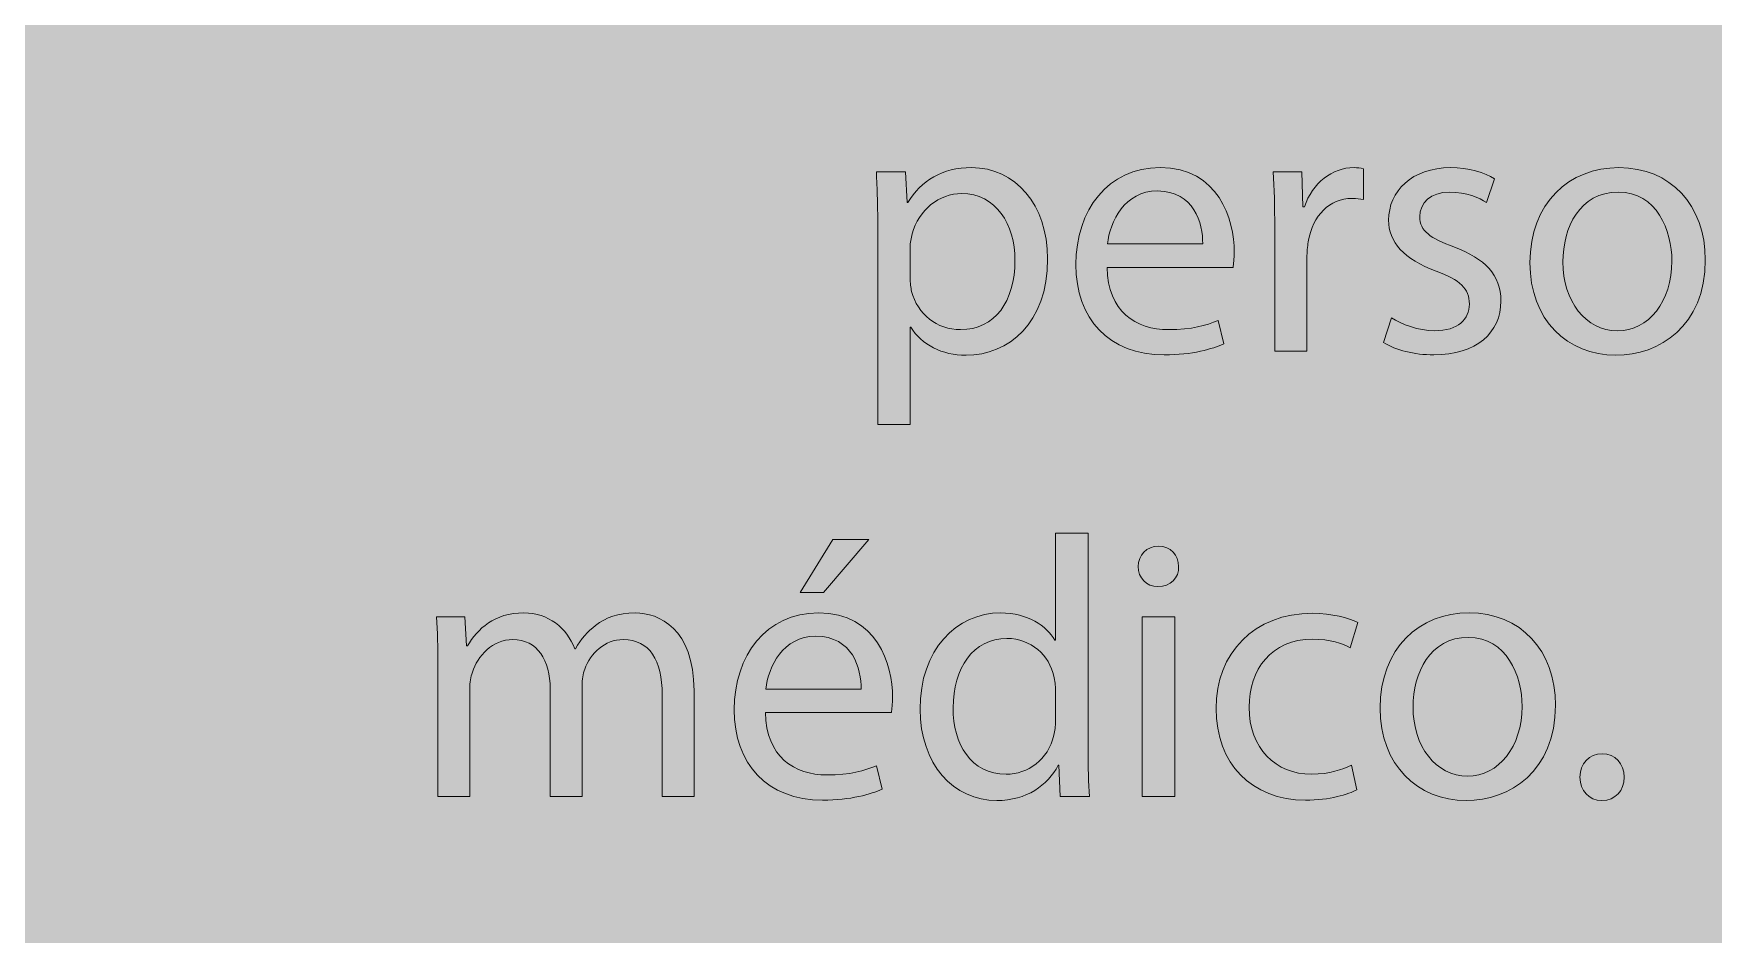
# Model space of a CAD drawing. Header units: inches. Extents: x -507 to 1392, y -754 to 68.
# Drawn here: x 387.6 to 442, y -100.7 to -71.6 of the extents above; entities that cross this region are included whole.
import ezdxf

# ---------------------------------------------------------------- set-up
doc = ezdxf.new("R2010")
doc.units = ezdxf.units.IN
doc.header["$MEASUREMENT"] = 0
doc.layers.add('Front', color=7, linetype='Continuous')
picture_1 = doc.add_image_def('image1.png', size_in_pixel=(3301, 2181))

# ---------------------------------------------------------------- blocks, each defined once
blk = doc.blocks.new('block 3')
at = {"layer": 'Front', "true_color": 0x326699}
h = blk.add_hatch(color=165, dxfattribs=at)
h.dxf.hatch_style = 2
h.paths.add_polyline_path([(-211, -462.1), (-211, 61.249), (581, 61.249), (581, -462.1)])
at = {"layer": 'Front'}
image = blk.add_image(picture_1, insert=(-211, -462.191), size_in_units=(792.24, 523.44), dxfattribs=at)
blk = doc.blocks.new('block 47')
at = {"layer": 'Front', "true_color": 0x231f20}
h = blk.add_hatch(color=250, dxfattribs=at)
h.dxf.hatch_style = 2
edge = h.paths.add_edge_path()
edge.add_spline(control_points=[(414.958, -77.936), (414.958, -77.192), (414.934, -76.592), (414.91, -76.041), (414.91, -76.041), (415.857, -76.041), (415.857, -76.041), (415.857, -76.041), (415.905, -77.036), (415.905, -77.036), (415.905, -77.036), (415.929, -77.036), (415.929, -77.036), (416.361, -76.328), (417.044, -75.909), (417.992, -75.909), (419.395, -75.909), (420.451, -77.096), (420.451, -78.859), (420.451, -80.946), (419.179, -81.977), (417.812, -81.977), (417.044, -81.977), (416.373, -81.641), (416.025, -81.065), (416.025, -81.065), (416.001, -81.065), (416.001, -81.065), (416.001, -81.065), (416.001, -84.22), (416.001, -84.22), (416.001, -84.22), (414.958, -84.22), (414.958, -84.22), (414.958, -84.22), (414.958, -77.936), (414.958, -77.936)], knot_values=[0, 0, 0, 0, 1, 1, 1, 2, 2, 2, 3, 3, 3, 4, 4, 4, 5, 5, 5, 6, 6, 6, 7, 7, 7, 8, 8, 8, 9, 9, 9, 10, 10, 10, 11, 11, 11, 12, 12, 12, 12], degree=3, periodic=1)
edge = h.paths.add_edge_path()
edge.add_spline(control_points=[(416.001, -79.482), (416.001, -79.639), (416.025, -79.782), (416.049, -79.914), (416.241, -80.646), (416.876, -81.149), (417.632, -81.149), (418.748, -81.149), (419.395, -80.238), (419.395, -78.907), (419.395, -77.744), (418.783, -76.748), (417.668, -76.748), (416.948, -76.748), (416.277, -77.264), (416.073, -78.055), (416.037, -78.187), (416.001, -78.343), (416.001, -78.487), (416.001, -78.487), (416.001, -79.482), (416.001, -79.482)], knot_values=[0, 0, 0, 0, 1, 1, 1, 2, 2, 2, 3, 3, 3, 4, 4, 4, 5, 5, 5, 6, 6, 6, 7, 7, 7, 7], degree=3, periodic=1)
h = blk.add_hatch(color=250, dxfattribs=at)
h.dxf.hatch_style = 2
edge = h.paths.add_edge_path()
edge.add_spline(control_points=[(422.373, -79.135), (422.397, -80.562), (423.309, -81.149), (424.364, -81.149), (425.119, -81.149), (425.575, -81.018), (425.971, -80.85), (425.971, -80.85), (426.151, -81.605), (426.151, -81.605), (425.779, -81.773), (425.144, -81.965), (424.22, -81.965), (422.433, -81.965), (421.365, -80.79), (421.365, -79.039), (421.365, -77.288), (422.397, -75.909), (424.088, -75.909), (425.983, -75.909), (426.487, -77.576), (426.487, -78.643), (426.487, -78.859), (426.462, -79.027), (426.451, -79.135), (426.451, -79.135), (422.373, -79.135), (422.373, -79.135)], knot_values=[0, 0, 0, 0, 1, 1, 1, 2, 2, 2, 3, 3, 3, 4, 4, 4, 5, 5, 5, 6, 6, 6, 7, 7, 7, 8, 8, 8, 9, 9, 9, 9], degree=3, periodic=1)
edge = h.paths.add_edge_path()
edge.add_spline(control_points=[(425.467, -78.379), (425.479, -77.708), (425.191, -76.664), (424.004, -76.664), (422.937, -76.664), (422.469, -77.647), (422.385, -78.379), (422.385, -78.379), (425.467, -78.379), (425.467, -78.379)], knot_values=[0, 0, 0, 0, 1, 1, 1, 2, 2, 2, 3, 3, 3, 3], degree=3, periodic=1)
h = blk.add_hatch(color=250, dxfattribs=at)
h.dxf.hatch_style = 2
edge = h.paths.add_edge_path()
edge.add_spline(control_points=[(427.797, -77.852), (427.797, -77.168), (427.785, -76.58), (427.75, -76.041), (427.75, -76.041), (428.673, -76.041), (428.673, -76.041), (428.673, -76.041), (428.709, -77.18), (428.709, -77.18), (428.709, -77.18), (428.757, -77.18), (428.757, -77.18), (429.021, -76.4), (429.656, -75.909), (430.364, -75.909), (430.484, -75.909), (430.568, -75.92), (430.664, -75.944), (430.664, -75.944), (430.664, -76.94), (430.664, -76.94), (430.556, -76.916), (430.448, -76.904), (430.304, -76.904), (429.561, -76.904), (429.033, -77.468), (428.889, -78.259), (428.865, -78.403), (428.841, -78.571), (428.841, -78.751), (428.841, -78.751), (428.841, -81.845), (428.841, -81.845), (428.841, -81.845), (427.797, -81.845), (427.797, -81.845), (427.797, -81.845), (427.797, -77.852), (427.797, -77.852)], knot_values=[0, 0, 0, 0, 1, 1, 1, 2, 2, 2, 3, 3, 3, 4, 4, 4, 5, 5, 5, 6, 6, 6, 7, 7, 7, 8, 8, 8, 9, 9, 9, 10, 10, 10, 11, 11, 11, 12, 12, 12, 13, 13, 13, 13], degree=3, periodic=1)
h = blk.add_hatch(color=250, dxfattribs=at)
h.dxf.hatch_style = 2
edge = h.paths.add_edge_path()
edge.add_spline(control_points=[(431.577, -80.766), (431.889, -80.97), (432.441, -81.186), (432.969, -81.186), (433.736, -81.186), (434.096, -80.802), (434.096, -80.322), (434.096, -79.818), (433.796, -79.542), (433.017, -79.255), (431.973, -78.883), (431.481, -78.307), (431.481, -77.611), (431.481, -76.676), (432.237, -75.909), (433.484, -75.909), (434.072, -75.909), (434.588, -76.076), (434.912, -76.268), (434.912, -76.268), (434.647, -77.036), (434.647, -77.036), (434.42, -76.892), (434, -76.7), (433.46, -76.7), (432.836, -76.7), (432.489, -77.06), (432.489, -77.492), (432.489, -77.971), (432.836, -78.187), (433.592, -78.475), (434.6, -78.859), (435.115, -79.363), (435.115, -80.226), (435.115, -81.246), (434.324, -81.965), (432.944, -81.965), (432.309, -81.965), (431.721, -81.809), (431.313, -81.569), (431.313, -81.569), (431.577, -80.766), (431.577, -80.766)], knot_values=[0, 0, 0, 0, 1, 1, 1, 2, 2, 2, 3, 3, 3, 4, 4, 4, 5, 5, 5, 6, 6, 6, 7, 7, 7, 8, 8, 8, 9, 9, 9, 10, 10, 10, 11, 11, 11, 12, 12, 12, 13, 13, 13, 14, 14, 14, 14], degree=3, periodic=1)
h = blk.add_hatch(color=250, dxfattribs=at)
h.dxf.hatch_style = 2
edge = h.paths.add_edge_path()
edge.add_spline(control_points=[(441.726, -78.895), (441.726, -81.042), (440.239, -81.977), (438.836, -81.977), (437.265, -81.977), (436.053, -80.826), (436.053, -78.991), (436.053, -77.048), (437.325, -75.909), (438.932, -75.909), (440.599, -75.909), (441.726, -77.12), (441.726, -78.895)], knot_values=[0, 0, 0, 0, 1, 1, 1, 2, 2, 2, 3, 3, 3, 4, 4, 4, 4], degree=3, periodic=1)
edge = h.paths.add_edge_path()
edge.add_spline(control_points=[(437.121, -78.955), (437.121, -80.226), (437.853, -81.186), (438.884, -81.186), (439.891, -81.186), (440.647, -80.238), (440.647, -78.931), (440.647, -77.947), (440.155, -76.7), (438.908, -76.7), (437.661, -76.7), (437.121, -77.852), (437.121, -78.955)], knot_values=[0, 0, 0, 0, 1, 1, 1, 2, 2, 2, 3, 3, 3, 4, 4, 4, 4], degree=3, periodic=1)
h = blk.add_hatch(color=250, dxfattribs=at)
h.dxf.hatch_style = 2
edge = h.paths.add_edge_path()
edge.add_spline(control_points=[(411.321, -93.535), (411.345, -94.962), (412.257, -95.55), (413.312, -95.55), (414.067, -95.55), (414.523, -95.418), (414.919, -95.25), (414.919, -95.25), (415.099, -96.006), (415.099, -96.006), (414.727, -96.174), (414.092, -96.366), (413.168, -96.366), (411.381, -96.366), (410.313, -95.19), (410.313, -93.439), (410.313, -91.688), (411.345, -90.309), (413.036, -90.309), (414.931, -90.309), (415.435, -91.976), (415.435, -93.043), (415.435, -93.259), (415.411, -93.427), (415.399, -93.535), (415.399, -93.535), (411.321, -93.535), (411.321, -93.535)], knot_values=[0, 0, 0, 0, 1, 1, 1, 2, 2, 2, 3, 3, 3, 4, 4, 4, 5, 5, 5, 6, 6, 6, 7, 7, 7, 8, 8, 8, 9, 9, 9, 9], degree=3, periodic=1)
edge = h.paths.add_edge_path()
edge.add_spline(control_points=[(414.416, -92.779), (414.427, -92.108), (414.14, -91.064), (412.952, -91.064), (411.885, -91.064), (411.417, -92.048), (411.333, -92.779), (411.333, -92.779), (414.416, -92.779), (414.416, -92.779)], knot_values=[0, 0, 0, 0, 1, 1, 1, 2, 2, 2, 3, 3, 3, 3], degree=3, periodic=1)
h.paths.add_polyline_path([(414.667, -87.934), (413.204, -89.649), (412.448, -89.649), (413.504, -87.934)])
h = blk.add_hatch(color=250, dxfattribs=at)
h.dxf.hatch_style = 2
edge = h.paths.add_edge_path()
edge.add_spline(control_points=[(421.759, -87.73), (421.759, -87.73), (421.759, -94.747), (421.759, -94.747), (421.759, -95.262), (421.771, -95.85), (421.807, -96.246), (421.807, -96.246), (420.859, -96.246), (420.859, -96.246), (420.859, -96.246), (420.812, -95.238), (420.812, -95.238), (420.812, -95.238), (420.788, -95.238), (420.788, -95.238), (420.463, -95.886), (419.756, -96.377), (418.809, -96.377), (417.405, -96.377), (416.326, -95.19), (416.326, -93.427), (416.314, -91.496), (417.513, -90.309), (418.928, -90.309), (419.816, -90.309), (420.416, -90.729), (420.68, -91.196), (420.68, -91.196), (420.704, -91.196), (420.704, -91.196), (420.704, -91.196), (420.704, -87.73), (420.704, -87.73), (420.704, -87.73), (421.759, -87.73), (421.759, -87.73)], knot_values=[0, 0, 0, 0, 1, 1, 1, 2, 2, 2, 3, 3, 3, 4, 4, 4, 5, 5, 5, 6, 6, 6, 7, 7, 7, 8, 8, 8, 9, 9, 9, 10, 10, 10, 11, 11, 11, 12, 12, 12, 12], degree=3, periodic=1)
edge = h.paths.add_edge_path()
edge.add_spline(control_points=[(420.704, -92.804), (420.704, -92.671), (420.691, -92.492), (420.655, -92.36), (420.5, -91.688), (419.924, -91.136), (419.132, -91.136), (418.041, -91.136), (417.393, -92.096), (417.393, -93.379), (417.393, -94.555), (417.969, -95.526), (419.108, -95.526), (419.816, -95.526), (420.463, -95.058), (420.655, -94.267), (420.691, -94.123), (420.704, -93.979), (420.704, -93.811), (420.704, -93.811), (420.704, -92.804), (420.704, -92.804)], knot_values=[0, 0, 0, 0, 1, 1, 1, 2, 2, 2, 3, 3, 3, 4, 4, 4, 5, 5, 5, 6, 6, 6, 7, 7, 7, 7], degree=3, periodic=1)
h = blk.add_hatch(color=250, dxfattribs=at)
h.dxf.hatch_style = 2
edge = h.paths.add_edge_path()
edge.add_spline(control_points=[(424.688, -88.81), (424.701, -89.169), (424.437, -89.458), (424.017, -89.458), (423.645, -89.458), (423.381, -89.169), (423.381, -88.81), (423.381, -88.438), (423.657, -88.15), (424.041, -88.15), (424.437, -88.15), (424.688, -88.438), (424.688, -88.81)], knot_values=[0, 0, 0, 0, 1, 1, 1, 2, 2, 2, 3, 3, 3, 4, 4, 4, 4], degree=3, periodic=1)
h.paths.add_polyline_path([(423.513, -96.246), (423.513, -90.441), (424.569, -90.441), (424.569, -96.246)])
h = blk.add_hatch(color=250, dxfattribs=at)
h.dxf.hatch_style = 2
edge = h.paths.add_edge_path()
edge.add_spline(control_points=[(400.726, -92.012), (400.726, -91.412), (400.714, -90.92), (400.678, -90.441), (400.678, -90.441), (401.601, -90.441), (401.601, -90.441), (401.601, -90.441), (401.649, -91.376), (401.649, -91.376), (401.649, -91.376), (401.685, -91.376), (401.685, -91.376), (402.009, -90.825), (402.549, -90.309), (403.508, -90.309), (404.3, -90.309), (404.899, -90.789), (405.151, -91.472), (405.151, -91.472), (405.175, -91.472), (405.175, -91.472), (405.355, -91.148), (405.583, -90.896), (405.823, -90.717), (406.17, -90.453), (406.554, -90.309), (407.106, -90.309), (407.874, -90.309), (409.013, -90.812), (409.013, -92.828), (409.013, -92.828), (409.013, -96.246), (409.013, -96.246), (409.013, -96.246), (407.981, -96.246), (407.981, -96.246), (407.981, -96.246), (407.981, -92.959), (407.981, -92.959), (407.981, -91.844), (407.574, -91.172), (406.722, -91.172), (406.123, -91.172), (405.655, -91.616), (405.475, -92.132), (405.427, -92.276), (405.391, -92.468), (405.391, -92.66), (405.391, -92.66), (405.391, -96.246), (405.391, -96.246), (405.391, -96.246), (404.359, -96.246), (404.359, -96.246), (404.359, -96.246), (404.359, -92.768), (404.359, -92.768), (404.359, -91.844), (403.952, -91.172), (403.148, -91.172), (402.489, -91.172), (402.009, -91.7), (401.841, -92.228), (401.781, -92.384), (401.757, -92.563), (401.757, -92.744), (401.757, -92.744), (401.757, -96.246), (401.757, -96.246), (401.757, -96.246), (400.726, -96.246), (400.726, -96.246), (400.726, -96.246), (400.726, -92.012), (400.726, -92.012)], knot_values=[0, 0, 0, 0, 1, 1, 1, 2, 2, 2, 3, 3, 3, 4, 4, 4, 5, 5, 5, 6, 6, 6, 7, 7, 7, 8, 8, 8, 9, 9, 9, 10, 10, 10, 11, 11, 11, 12, 12, 12, 13, 13, 13, 14, 14, 14, 15, 15, 15, 16, 16, 16, 17, 17, 17, 18, 18, 18, 19, 19, 19, 20, 20, 20, 21, 21, 21, 22, 22, 22, 23, 23, 23, 24, 24, 24, 25, 25, 25, 25], degree=3, periodic=1)
h = blk.add_hatch(color=250, dxfattribs=at)
h.dxf.hatch_style = 2
edge = h.paths.add_edge_path()
edge.add_spline(control_points=[(430.459, -96.03), (430.183, -96.174), (429.571, -96.366), (428.792, -96.366), (427.041, -96.366), (425.901, -95.178), (425.901, -93.403), (425.901, -91.616), (427.125, -90.321), (429.02, -90.321), (429.644, -90.321), (430.195, -90.477), (430.483, -90.621), (430.483, -90.621), (430.243, -91.436), (430.243, -91.436), (429.991, -91.292), (429.596, -91.16), (429.02, -91.16), (427.688, -91.16), (426.969, -92.144), (426.969, -93.355), (426.969, -94.698), (427.833, -95.526), (428.984, -95.526), (429.583, -95.526), (429.979, -95.37), (430.279, -95.238), (430.279, -95.238), (430.459, -96.03), (430.459, -96.03)], knot_values=[0, 0, 0, 0, 1, 1, 1, 2, 2, 2, 3, 3, 3, 4, 4, 4, 5, 5, 5, 6, 6, 6, 7, 7, 7, 8, 8, 8, 9, 9, 9, 10, 10, 10, 10], degree=3, periodic=1)
h = blk.add_hatch(color=250, dxfattribs=at)
h.dxf.hatch_style = 2
edge = h.paths.add_edge_path()
edge.add_spline(control_points=[(436.878, -93.295), (436.878, -95.442), (435.392, -96.377), (433.988, -96.377), (432.417, -96.377), (431.206, -95.226), (431.206, -93.391), (431.206, -91.448), (432.477, -90.309), (434.084, -90.309), (435.751, -90.309), (436.878, -91.52), (436.878, -93.295)], knot_values=[0, 0, 0, 0, 1, 1, 1, 2, 2, 2, 3, 3, 3, 4, 4, 4, 4], degree=3, periodic=1)
edge = h.paths.add_edge_path()
edge.add_spline(control_points=[(432.273, -93.355), (432.273, -94.626), (433.005, -95.586), (434.036, -95.586), (435.043, -95.586), (435.799, -94.639), (435.799, -93.331), (435.799, -92.348), (435.308, -91.101), (434.06, -91.101), (432.813, -91.101), (432.273, -92.252), (432.273, -93.355)], knot_values=[0, 0, 0, 0, 1, 1, 1, 2, 2, 2, 3, 3, 3, 4, 4, 4, 4], degree=3, periodic=1)
h = blk.add_hatch(color=250, dxfattribs=at)
h.dxf.hatch_style = 2
edge = h.paths.add_edge_path()
edge.add_spline(control_points=[(437.673, -95.622), (437.673, -95.178), (437.973, -94.866), (438.393, -94.866), (438.813, -94.866), (439.101, -95.178), (439.101, -95.622), (439.101, -96.054), (438.825, -96.377), (438.381, -96.377), (437.961, -96.377), (437.673, -96.054), (437.673, -95.622)], knot_values=[0, 0, 0, 0, 1, 1, 1, 2, 2, 2, 3, 3, 3, 4, 4, 4, 4], degree=3, periodic=1)
at = {"layer": 'Front', "lineweight": 0}
for points in [[(414.667, -87.934), (413.204, -89.649), (412.448, -89.649), (413.504, -87.934), (414.667, -87.934)], [(423.513, -96.246), (423.513, -90.441), (424.569, -90.441), (424.569, -96.246), (423.513, -96.246)]]:
    blk.add_lwpolyline(points, dxfattribs=at)
for points, knots in [([(414.958, -77.936), (414.958, -77.192), (414.934, -76.592), (414.91, -76.041), (414.91, -76.041), (415.857, -76.041), (415.857, -76.041), (415.857, -76.041), (415.905, -77.036), (415.905, -77.036), (415.905, -77.036), (415.929, -77.036), (415.929, -77.036), (416.361, -76.328), (417.044, -75.909), (417.992, -75.909), (419.395, -75.909), (420.451, -77.096), (420.451, -78.859), (420.451, -80.946), (419.179, -81.977), (417.812, -81.977), (417.044, -81.977), (416.373, -81.641), (416.025, -81.065), (416.025, -81.065), (416.001, -81.065), (416.001, -81.065), (416.001, -81.065), (416.001, -84.22), (416.001, -84.22), (416.001, -84.22), (414.958, -84.22), (414.958, -84.22), (414.958, -84.22), (414.958, -77.936), (414.958, -77.936)], [0, 0, 0, 0, 1, 1, 1, 2, 2, 2, 3, 3, 3, 4, 4, 4, 5, 5, 5, 6, 6, 6, 7, 7, 7, 8, 8, 8, 9, 9, 9, 10, 10, 10, 11, 11, 11, 12, 12, 12, 12]), ([(422.373, -79.135), (422.397, -80.562), (423.309, -81.149), (424.364, -81.149), (425.119, -81.149), (425.575, -81.018), (425.971, -80.85), (425.971, -80.85), (426.151, -81.605), (426.151, -81.605), (425.779, -81.773), (425.144, -81.965), (424.22, -81.965), (422.433, -81.965), (421.365, -80.79), (421.365, -79.039), (421.365, -77.288), (422.397, -75.909), (424.088, -75.909), (425.983, -75.909), (426.487, -77.576), (426.487, -78.643), (426.487, -78.859), (426.462, -79.027), (426.451, -79.135), (426.451, -79.135), (422.373, -79.135), (422.373, -79.135)], [0, 0, 0, 0, 1, 1, 1, 2, 2, 2, 3, 3, 3, 4, 4, 4, 5, 5, 5, 6, 6, 6, 7, 7, 7, 8, 8, 8, 9, 9, 9, 9]), ([(427.797, -77.852), (427.797, -77.168), (427.785, -76.58), (427.75, -76.041), (427.75, -76.041), (428.673, -76.041), (428.673, -76.041), (428.673, -76.041), (428.709, -77.18), (428.709, -77.18), (428.709, -77.18), (428.757, -77.18), (428.757, -77.18), (429.021, -76.4), (429.656, -75.909), (430.364, -75.909), (430.484, -75.909), (430.568, -75.92), (430.664, -75.944), (430.664, -75.944), (430.664, -76.94), (430.664, -76.94), (430.556, -76.916), (430.448, -76.904), (430.304, -76.904), (429.561, -76.904), (429.033, -77.468), (428.889, -78.259), (428.865, -78.403), (428.841, -78.571), (428.841, -78.751), (428.841, -78.751), (428.841, -81.845), (428.841, -81.845), (428.841, -81.845), (427.797, -81.845), (427.797, -81.845), (427.797, -81.845), (427.797, -77.852), (427.797, -77.852)], [0, 0, 0, 0, 1, 1, 1, 2, 2, 2, 3, 3, 3, 4, 4, 4, 5, 5, 5, 6, 6, 6, 7, 7, 7, 8, 8, 8, 9, 9, 9, 10, 10, 10, 11, 11, 11, 12, 12, 12, 13, 13, 13, 13]), ([(431.577, -80.766), (431.889, -80.97), (432.441, -81.186), (432.969, -81.186), (433.736, -81.186), (434.096, -80.802), (434.096, -80.322), (434.096, -79.818), (433.796, -79.542), (433.017, -79.255), (431.973, -78.883), (431.481, -78.307), (431.481, -77.611), (431.481, -76.676), (432.237, -75.909), (433.484, -75.909), (434.072, -75.909), (434.588, -76.076), (434.912, -76.268), (434.912, -76.268), (434.647, -77.036), (434.647, -77.036), (434.42, -76.892), (434, -76.7), (433.46, -76.7), (432.836, -76.7), (432.489, -77.06), (432.489, -77.492), (432.489, -77.971), (432.836, -78.187), (433.592, -78.475), (434.6, -78.859), (435.115, -79.363), (435.115, -80.226), (435.115, -81.246), (434.324, -81.965), (432.944, -81.965), (432.309, -81.965), (431.721, -81.809), (431.313, -81.569), (431.313, -81.569), (431.577, -80.766), (431.577, -80.766)], [0, 0, 0, 0, 1, 1, 1, 2, 2, 2, 3, 3, 3, 4, 4, 4, 5, 5, 5, 6, 6, 6, 7, 7, 7, 8, 8, 8, 9, 9, 9, 10, 10, 10, 11, 11, 11, 12, 12, 12, 13, 13, 13, 14, 14, 14, 14]), ([(441.726, -78.895), (441.726, -81.042), (440.239, -81.977), (438.836, -81.977), (437.265, -81.977), (436.053, -80.826), (436.053, -78.991), (436.053, -77.048), (437.325, -75.909), (438.932, -75.909), (440.599, -75.909), (441.726, -77.12), (441.726, -78.895)], [0, 0, 0, 0, 1, 1, 1, 2, 2, 2, 3, 3, 3, 4, 4, 4, 4]), ([(416.001, -79.482), (416.001, -79.639), (416.025, -79.782), (416.049, -79.914), (416.241, -80.646), (416.876, -81.149), (417.632, -81.149), (418.748, -81.149), (419.395, -80.238), (419.395, -78.907), (419.395, -77.744), (418.783, -76.748), (417.668, -76.748), (416.948, -76.748), (416.277, -77.264), (416.073, -78.055), (416.037, -78.187), (416.001, -78.343), (416.001, -78.487), (416.001, -78.487), (416.001, -79.482), (416.001, -79.482)], [0, 0, 0, 0, 1, 1, 1, 2, 2, 2, 3, 3, 3, 4, 4, 4, 5, 5, 5, 6, 6, 6, 7, 7, 7, 7]), ([(425.467, -78.379), (425.479, -77.708), (425.191, -76.664), (424.004, -76.664), (422.937, -76.664), (422.469, -77.647), (422.385, -78.379), (422.385, -78.379), (425.467, -78.379), (425.467, -78.379)], [0, 0, 0, 0, 1, 1, 1, 2, 2, 2, 3, 3, 3, 3]), ([(437.121, -78.955), (437.121, -80.226), (437.853, -81.186), (438.884, -81.186), (439.891, -81.186), (440.647, -80.238), (440.647, -78.931), (440.647, -77.947), (440.155, -76.7), (438.908, -76.7), (437.661, -76.7), (437.121, -77.852), (437.121, -78.955)], [0, 0, 0, 0, 1, 1, 1, 2, 2, 2, 3, 3, 3, 4, 4, 4, 4]), ([(421.759, -87.73), (421.759, -87.73), (421.759, -94.747), (421.759, -94.747), (421.759, -95.262), (421.771, -95.85), (421.807, -96.246), (421.807, -96.246), (420.859, -96.246), (420.859, -96.246), (420.859, -96.246), (420.812, -95.238), (420.812, -95.238), (420.812, -95.238), (420.788, -95.238), (420.788, -95.238), (420.463, -95.886), (419.756, -96.377), (418.809, -96.377), (417.405, -96.377), (416.326, -95.19), (416.326, -93.427), (416.314, -91.496), (417.513, -90.309), (418.928, -90.309), (419.816, -90.309), (420.416, -90.729), (420.68, -91.196), (420.68, -91.196), (420.704, -91.196), (420.704, -91.196), (420.704, -91.196), (420.704, -87.73), (420.704, -87.73), (420.704, -87.73), (421.759, -87.73), (421.759, -87.73)], [0, 0, 0, 0, 1, 1, 1, 2, 2, 2, 3, 3, 3, 4, 4, 4, 5, 5, 5, 6, 6, 6, 7, 7, 7, 8, 8, 8, 9, 9, 9, 10, 10, 10, 11, 11, 11, 12, 12, 12, 12]), ([(424.688, -88.81), (424.701, -89.169), (424.437, -89.458), (424.017, -89.458), (423.645, -89.458), (423.381, -89.169), (423.381, -88.81), (423.381, -88.438), (423.657, -88.15), (424.041, -88.15), (424.437, -88.15), (424.688, -88.438), (424.688, -88.81)], [0, 0, 0, 0, 1, 1, 1, 2, 2, 2, 3, 3, 3, 4, 4, 4, 4]), ([(400.726, -92.012), (400.726, -91.412), (400.714, -90.92), (400.678, -90.441), (400.678, -90.441), (401.601, -90.441), (401.601, -90.441), (401.601, -90.441), (401.649, -91.376), (401.649, -91.376), (401.649, -91.376), (401.685, -91.376), (401.685, -91.376), (402.009, -90.825), (402.549, -90.309), (403.508, -90.309), (404.3, -90.309), (404.899, -90.789), (405.151, -91.472), (405.151, -91.472), (405.175, -91.472), (405.175, -91.472), (405.355, -91.148), (405.583, -90.896), (405.823, -90.717), (406.17, -90.453), (406.554, -90.309), (407.106, -90.309), (407.874, -90.309), (409.013, -90.812), (409.013, -92.828), (409.013, -92.828), (409.013, -96.246), (409.013, -96.246), (409.013, -96.246), (407.981, -96.246), (407.981, -96.246), (407.981, -96.246), (407.981, -92.959), (407.981, -92.959), (407.981, -91.844), (407.574, -91.172), (406.722, -91.172), (406.123, -91.172), (405.655, -91.616), (405.475, -92.132), (405.427, -92.276), (405.391, -92.468), (405.391, -92.66), (405.391, -92.66), (405.391, -96.246), (405.391, -96.246), (405.391, -96.246), (404.359, -96.246), (404.359, -96.246), (404.359, -96.246), (404.359, -92.768), (404.359, -92.768), (404.359, -91.844), (403.952, -91.172), (403.148, -91.172), (402.489, -91.172), (402.009, -91.7), (401.841, -92.228), (401.781, -92.384), (401.757, -92.563), (401.757, -92.744), (401.757, -92.744), (401.757, -96.246), (401.757, -96.246), (401.757, -96.246), (400.726, -96.246), (400.726, -96.246), (400.726, -96.246), (400.726, -92.012), (400.726, -92.012)], [0, 0, 0, 0, 1, 1, 1, 2, 2, 2, 3, 3, 3, 4, 4, 4, 5, 5, 5, 6, 6, 6, 7, 7, 7, 8, 8, 8, 9, 9, 9, 10, 10, 10, 11, 11, 11, 12, 12, 12, 13, 13, 13, 14, 14, 14, 15, 15, 15, 16, 16, 16, 17, 17, 17, 18, 18, 18, 19, 19, 19, 20, 20, 20, 21, 21, 21, 22, 22, 22, 23, 23, 23, 24, 24, 24, 25, 25, 25, 25]), ([(411.321, -93.535), (411.345, -94.962), (412.257, -95.55), (413.312, -95.55), (414.067, -95.55), (414.523, -95.418), (414.919, -95.25), (414.919, -95.25), (415.099, -96.006), (415.099, -96.006), (414.727, -96.174), (414.092, -96.366), (413.168, -96.366), (411.381, -96.366), (410.313, -95.19), (410.313, -93.439), (410.313, -91.688), (411.345, -90.309), (413.036, -90.309), (414.931, -90.309), (415.435, -91.976), (415.435, -93.043), (415.435, -93.259), (415.411, -93.427), (415.399, -93.535), (415.399, -93.535), (411.321, -93.535), (411.321, -93.535)], [0, 0, 0, 0, 1, 1, 1, 2, 2, 2, 3, 3, 3, 4, 4, 4, 5, 5, 5, 6, 6, 6, 7, 7, 7, 8, 8, 8, 9, 9, 9, 9]), ([(430.459, -96.03), (430.183, -96.174), (429.571, -96.366), (428.792, -96.366), (427.041, -96.366), (425.901, -95.178), (425.901, -93.403), (425.901, -91.616), (427.125, -90.321), (429.02, -90.321), (429.644, -90.321), (430.195, -90.477), (430.483, -90.621), (430.483, -90.621), (430.243, -91.436), (430.243, -91.436), (429.991, -91.292), (429.596, -91.16), (429.02, -91.16), (427.688, -91.16), (426.969, -92.144), (426.969, -93.355), (426.969, -94.698), (427.833, -95.526), (428.984, -95.526), (429.583, -95.526), (429.979, -95.37), (430.279, -95.238), (430.279, -95.238), (430.459, -96.03), (430.459, -96.03)], [0, 0, 0, 0, 1, 1, 1, 2, 2, 2, 3, 3, 3, 4, 4, 4, 5, 5, 5, 6, 6, 6, 7, 7, 7, 8, 8, 8, 9, 9, 9, 10, 10, 10, 10]), ([(436.878, -93.295), (436.878, -95.442), (435.392, -96.377), (433.988, -96.377), (432.417, -96.377), (431.206, -95.226), (431.206, -93.391), (431.206, -91.448), (432.477, -90.309), (434.084, -90.309), (435.751, -90.309), (436.878, -91.52), (436.878, -93.295)], [0, 0, 0, 0, 1, 1, 1, 2, 2, 2, 3, 3, 3, 4, 4, 4, 4]), ([(414.416, -92.779), (414.427, -92.108), (414.14, -91.064), (412.952, -91.064), (411.885, -91.064), (411.417, -92.048), (411.333, -92.779), (411.333, -92.779), (414.416, -92.779), (414.416, -92.779)], [0, 0, 0, 0, 1, 1, 1, 2, 2, 2, 3, 3, 3, 3]), ([(420.704, -92.804), (420.704, -92.671), (420.691, -92.492), (420.655, -92.36), (420.5, -91.688), (419.924, -91.136), (419.132, -91.136), (418.041, -91.136), (417.393, -92.096), (417.393, -93.379), (417.393, -94.555), (417.969, -95.526), (419.108, -95.526), (419.816, -95.526), (420.463, -95.058), (420.655, -94.267), (420.691, -94.123), (420.704, -93.979), (420.704, -93.811), (420.704, -93.811), (420.704, -92.804), (420.704, -92.804)], [0, 0, 0, 0, 1, 1, 1, 2, 2, 2, 3, 3, 3, 4, 4, 4, 5, 5, 5, 6, 6, 6, 7, 7, 7, 7]), ([(432.273, -93.355), (432.273, -94.626), (433.005, -95.586), (434.036, -95.586), (435.043, -95.586), (435.799, -94.639), (435.799, -93.331), (435.799, -92.348), (435.308, -91.101), (434.06, -91.101), (432.813, -91.101), (432.273, -92.252), (432.273, -93.355)], [0, 0, 0, 0, 1, 1, 1, 2, 2, 2, 3, 3, 3, 4, 4, 4, 4]), ([(437.673, -95.622), (437.673, -95.178), (437.973, -94.866), (438.393, -94.866), (438.813, -94.866), (439.101, -95.178), (439.101, -95.622), (439.101, -96.054), (438.825, -96.377), (438.381, -96.377), (437.961, -96.377), (437.673, -96.054), (437.673, -95.622)], [0, 0, 0, 0, 1, 1, 1, 2, 2, 2, 3, 3, 3, 4, 4, 4, 4])]:
    blk.add_open_spline(points, degree=3, knots=knots, dxfattribs=at)

msp = doc.modelspace()

# ---------------------------------------------------------------- block references
at = {"layer": 'Front'}
for name in ['block 3', 'block 47']:
    msp.add_blockref(name, (0, 0), dxfattribs=at)

doc.saveas('drawing.dxf')
